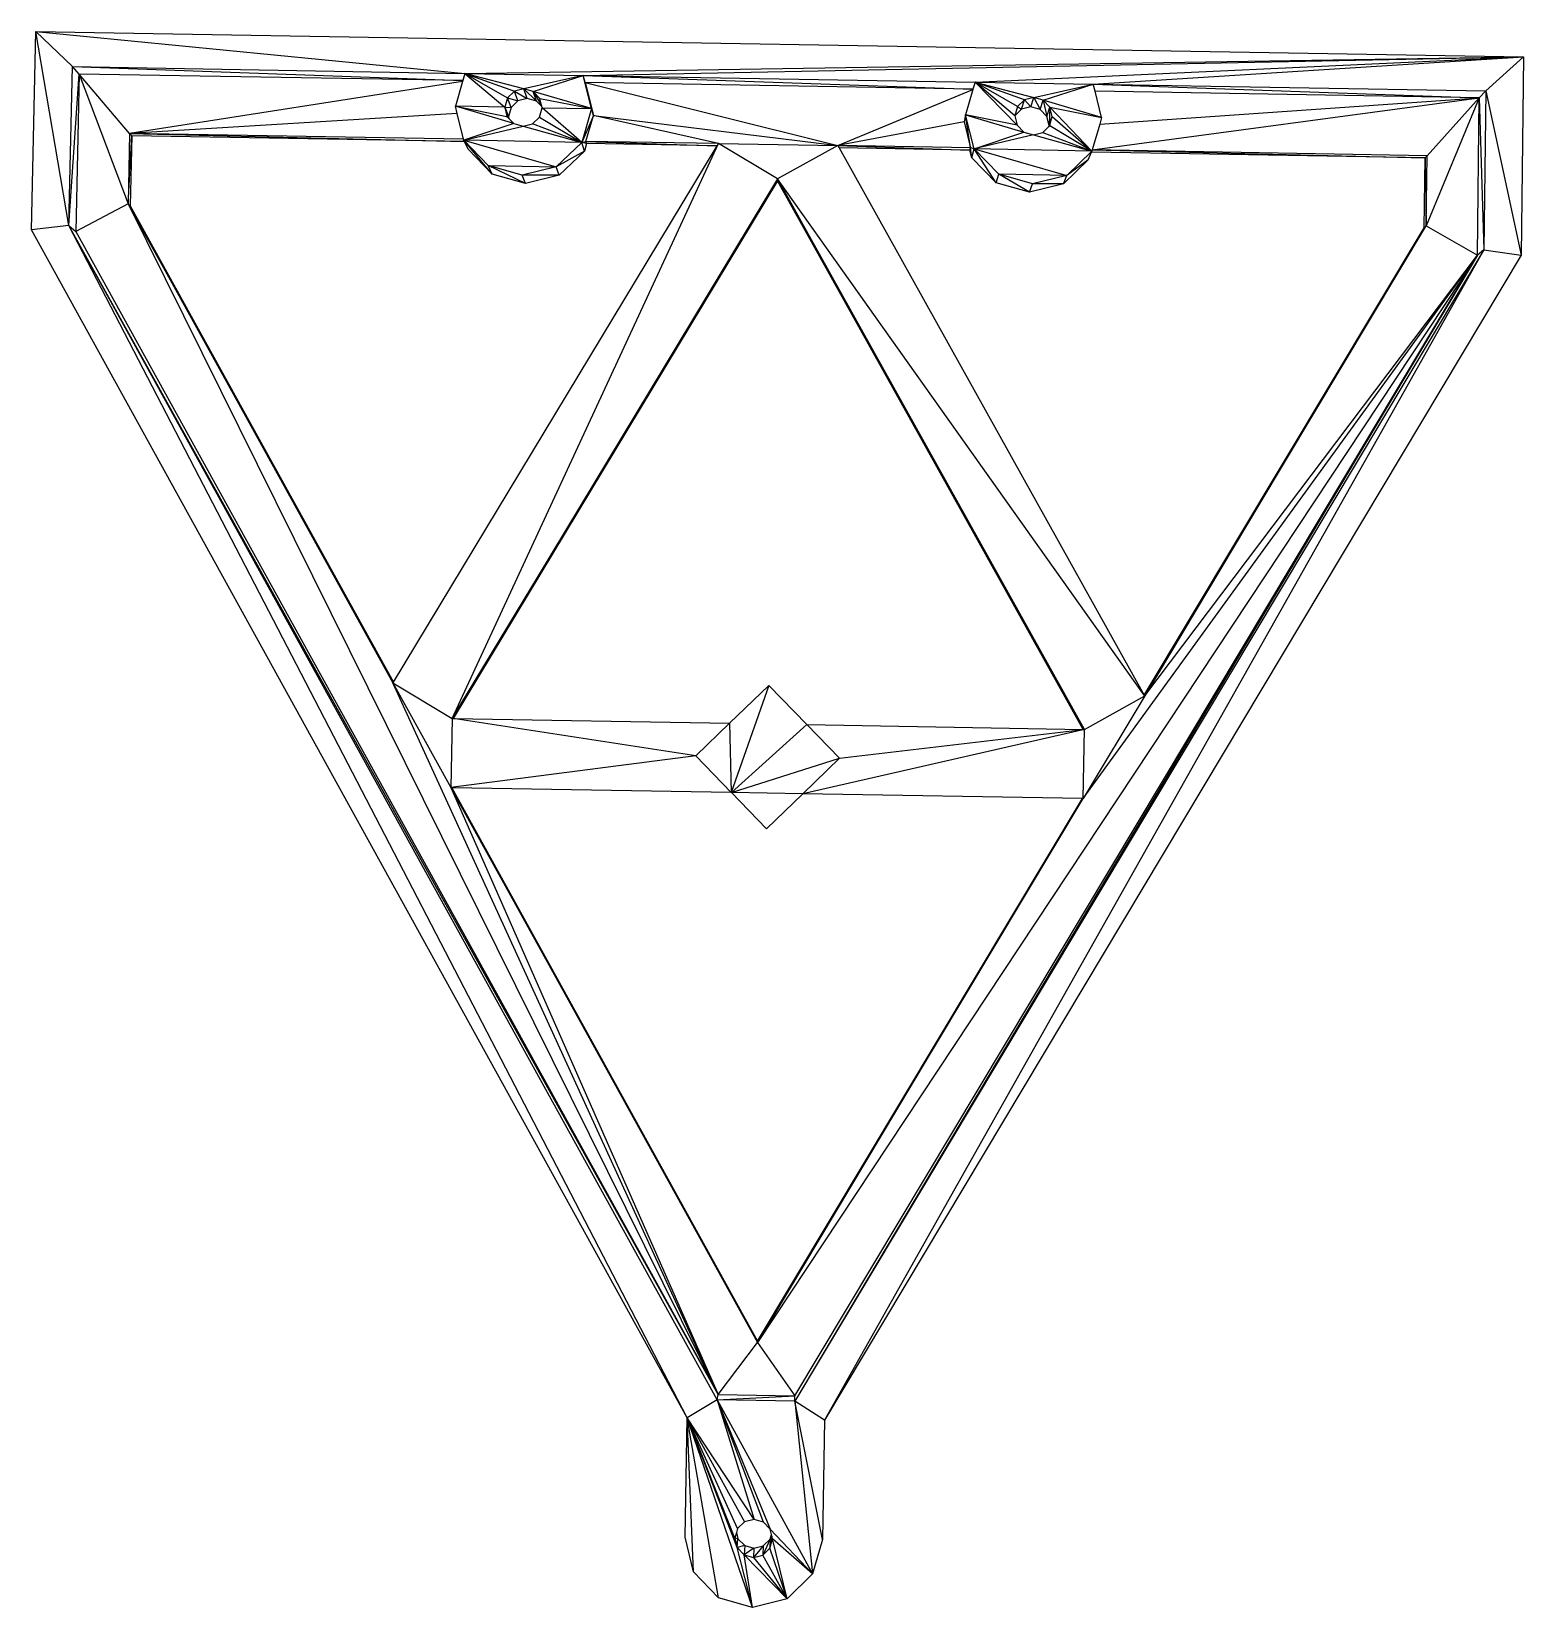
# Model space of a CAD drawing. Extents: x -8112 to 7684, y -8605 to 8087.
import ezdxf

# ---------------------------------------------------------------- set-up
doc = ezdxf.new("R2010")
doc.units = 0
doc.header["$MEASUREMENT"] = 0
doc.layers.get('0').update_dxf_attribs({"linetype": 'CONTINUOUS'})

msp = doc.modelspace()

# ---------------------------------------------------------------- linework, layer by layer
at = {"color": 178}
for p, q in [((-8112, 5986), (-8065, 8087)), ((-8065, 8087), (7684, 7819)), ((-8065, 8087), (-3523, 7644)), ((-7716, 6032), (-8065, 8087)), ((-7679, 7715), (-8065, 8087)), ((-7716, 6032), (-7679, 7715)), ((-7679, 7715), (-3523, 7644)), ((-7606, 7637), (-7679, 7715)), ((-7679, 7715), (-3545, 7568)), ((-3523, 7644), (7684, 7819)), ((-2272, 7623), (7684, 7819)), ((1878, 7552), (7684, 7819)), ((3129, 7531), (7684, 7819)), ((7684, 7819), (7286, 7460)), ((7684, 7819), (7659, 5717)), ((-7716, 6032), (-7606, 7637)), ((-7606, 7637), (-7643, 5970)), ((-7606, 7637), (-7090, 6262)), ((-7074, 7006), (-7606, 7637)), ((-3545, 7568), (-7606, 7637)), ((-3548, 7558), (-7074, 7006)), ((-3548, 7558), (-3624, 7295)), ((-3545, 7568), (-3548, 7558)), ((-3523, 7644), (-3545, 7568)), ((-2900, 7480), (-3523, 7644)), ((-3523, 7644), (-3000, 7455)), ((-3523, 7644), (-2272, 7623)), ((-3523, 7644), (-3074, 7384)), ((-3523, 7644), (-3102, 7286)), ((-2272, 7623), (-2900, 7480)), ((-2802, 7452), (-2272, 7623)), ((-2272, 7623), (1878, 7552)), ((-2184, 7270), (-2272, 7623)), ((-2250, 7546), (-2272, 7623)), ((-2272, 7623), (1856, 7476)), ((-2250, 7546), (425, 6879)), ((1856, 7476), (-2250, 7546)), ((-2250, 7546), (-2163, 7196)), ((1878, 7552), (1856, 7476)), ((1878, 7552), (3129, 7531)), ((2325, 7095), (1878, 7552)), ((1878, 7552), (2501, 7388)), ((2299, 7194), (1878, 7552)), ((2328, 7292), (1878, 7552)), ((2402, 7363), (1878, 7552)), ((2501, 7388), (3129, 7531)), ((2600, 7360), (3129, 7531)), ((3129, 7531), (7286, 7460)), ((3129, 7531), (7217, 7384)), ((3149, 7454), (3129, 7531)), ((-3074, 7384), (-3102, 7286)), ((-3000, 7455), (-3074, 7384)), ((-3035, 7284), (-3074, 7384)), ((-3074, 7384), (-2962, 7354)), ((-2962, 7354), (-3035, 7284)), ((-2900, 7480), (-3000, 7455)), ((-2962, 7354), (-3000, 7455)), ((-3000, 7455), (-2864, 7379)), ((-2864, 7379), (-2962, 7354)), ((-2864, 7379), (-2900, 7480)), ((-2802, 7452), (-2900, 7480)), ((-2900, 7480), (-2767, 7351)), ((-2767, 7351), (-2864, 7379)), ((-2767, 7351), (-2802, 7452)), ((-2731, 7378), (-2802, 7452)), ((-2802, 7452), (-2713, 7305)), ((-2184, 7270), (-2802, 7452)), ((-2709, 7292), (-2767, 7351)), ((-2731, 7378), (-2184, 7270)), ((-2713, 7305), (-2731, 7378)), ((425, 6879), (1855, 7474)), ((1855, 7474), (1778, 7203)), ((1856, 7476), (1855, 7474)), ((2402, 7363), (2328, 7292)), ((2371, 7264), (2402, 7363)), ((2501, 7388), (2402, 7363)), ((2402, 7363), (2469, 7288)), ((2469, 7288), (2501, 7388)), ((2600, 7360), (2501, 7388)), ((2501, 7388), (2567, 7260)), ((2567, 7260), (2600, 7360)), ((2671, 7286), (2600, 7360)), ((2600, 7360), (2637, 7188)), ((3218, 7178), (2600, 7360)), ((3119, 6833), (7217, 7384)), ((7217, 7384), (3149, 7454)), ((3218, 7178), (3149, 7454)), ((3198, 7106), (7217, 7384)), ((7217, 7384), (6653, 6028)), ((6663, 6772), (7217, 7384)), ((7196, 5717), (7217, 7384)), ((7286, 7460), (7217, 7384)), ((7217, 7384), (7265, 5776)), ((7286, 7460), (7265, 5776)), ((7286, 7460), (7659, 5717)), ((-3606, 7220), (-7074, 7006)), ((-3007, 7114), (-3624, 7295)), ((-3102, 7286), (-3624, 7295)), ((-3624, 7295), (-3078, 7187)), ((-3606, 7220), (-3624, 7295)), ((-3538, 6946), (-3606, 7220)), ((-3102, 7286), (-3035, 7284)), ((-3102, 7286), (-3063, 7188)), ((-3102, 7286), (-3078, 7187)), ((-3067, 7175), (-3102, 7286)), ((-3078, 7187), (-3067, 7175)), ((-3035, 7284), (-3063, 7188)), ((-3063, 7188), (-3058, 7167)), ((-2808, 7110), (-2735, 7181)), ((-2735, 7181), (-2706, 7279)), ((-2735, 7181), (-2287, 6913)), ((-2709, 7292), (-2713, 7305)), ((-2706, 7279), (-2709, 7292)), ((-2287, 6913), (-2706, 7279)), ((-2706, 7279), (-2184, 7270)), ((-2184, 7270), (-2287, 6913)), ((-2163, 7196), (-2287, 6913)), ((-2242, 6924), (-2163, 7196)), ((-2163, 7196), (-2184, 7270)), ((-837, 6900), (-2163, 7196)), ((-2163, 7196), (425, 6879)), ((1778, 7203), (1761, 7130)), ((1830, 6855), (1778, 7203)), ((1868, 6843), (1778, 7203)), ((2325, 7095), (1778, 7203)), ((1778, 7203), (2396, 7021)), ((2328, 7292), (2299, 7194)), ((2371, 7264), (2299, 7194)), ((2299, 7194), (2325, 7095)), ((2328, 7292), (2371, 7264)), ((2469, 7288), (2371, 7264)), ((2567, 7260), (2469, 7288)), ((2637, 7188), (2567, 7260)), ((2637, 7188), (2671, 7286)), ((2662, 7090), (2637, 7188)), ((2671, 7286), (2662, 7090)), ((2662, 7090), (2696, 7187)), ((2668, 7089), (2696, 7187)), ((2696, 7187), (2671, 7286)), ((2671, 7286), (3218, 7178)), ((3116, 6821), (2671, 7286)), ((2696, 7187), (3116, 6821)), ((3218, 7178), (3198, 7106)), ((-3007, 7114), (-3535, 6935)), ((-3535, 6935), (-2908, 7085)), ((-3067, 7175), (-3058, 7167)), ((-3058, 7167), (-3007, 7114)), ((-3007, 7114), (-2908, 7085)), ((-2908, 7085), (-2808, 7110)), ((-2908, 7085), (-2287, 6913)), ((-2287, 6913), (-2808, 7110)), ((1761, 7130), (425, 6879)), ((1761, 7130), (1830, 6855)), ((1868, 6843), (2396, 7021)), ((2325, 7095), (2396, 7021)), ((2396, 7021), (2495, 6993)), ((2495, 6993), (2594, 7018)), ((2594, 7018), (2659, 7081)), ((2594, 7018), (3116, 6821)), ((2659, 7081), (2662, 7090)), ((2659, 7081), (2668, 7089)), ((2662, 7090), (2668, 7089)), ((3116, 6821), (2668, 7089)), ((3198, 7106), (3119, 6833)), ((-7074, 7006), (-7090, 6262)), ((-7090, 6262), (-7051, 6983)), ((-7051, 6983), (-7074, 7006)), ((-3538, 6946), (-7074, 7006)), ((-7074, 7006), (-3529, 6923)), ((-7051, 6983), (-7068, 6241)), ((-3529, 6923), (-7051, 6983)), ((-4281, 1196), (-851, 6877)), ((-3660, 811), (-837, 6900)), ((-3535, 6935), (-3538, 6946)), ((-3235, 6577), (-3535, 6935)), ((-3276, 6668), (-3535, 6935)), ((-2287, 6913), (-3535, 6935)), ((-3535, 6935), (-2556, 6655)), ((-3529, 6923), (-3535, 6935)), ((-3490, 6841), (-3529, 6923)), ((-2287, 6913), (-2556, 6655)), ((-2287, 6913), (-2242, 6924)), ((-2258, 6820), (-2287, 6913)), ((-2235, 6901), (-2287, 6913)), ((-2235, 6901), (-2258, 6820)), ((-2235, 6901), (-2242, 6924)), ((-837, 6900), (-2242, 6924)), ((-2242, 6924), (-851, 6877)), ((-851, 6877), (-2235, 6901)), ((-851, 6877), (-837, 6900)), ((-837, 6900), (425, 6879)), ((-212, 6527), (-837, 6900)), ((425, 6879), (-212, 6527)), ((1830, 6855), (425, 6879)), ((425, 6879), (1824, 6831)), ((425, 6879), (438, 6855)), ((1824, 6831), (438, 6855)), ((438, 6855), (3670, 1058)), ((1824, 6831), (1830, 6855)), ((1845, 6750), (1830, 6855)), ((1868, 6843), (1830, 6855)), ((2495, 6993), (1868, 6843)), ((2495, 6993), (3116, 6821)), ((-3235, 6577), (-3490, 6841)), ((-2258, 6820), (-2556, 6655)), ((-2258, 6820), (-2524, 6565)), ((1845, 6750), (1824, 6831)), ((1845, 6750), (1868, 6843)), ((2101, 6486), (1845, 6750)), ((2101, 6486), (1868, 6843)), ((2128, 6576), (1868, 6843)), ((3116, 6821), (1868, 6843)), ((1868, 6843), (2849, 6563)), ((3077, 6729), (2813, 6474)), ((3116, 6821), (2849, 6563)), ((3077, 6729), (2849, 6563)), ((3077, 6729), (3111, 6809)), ((3111, 6809), (3116, 6821)), ((6642, 6749), (3111, 6809)), ((3119, 6833), (3116, 6821)), ((6663, 6772), (3119, 6833)), ((3119, 6833), (6642, 6749)), ((6632, 6007), (6642, 6749)), ((6642, 6749), (6663, 6772)), ((6642, 6749), (6653, 6028)), ((6653, 6028), (6663, 6772)), ((-212, 6527), (-3660, 811)), ((-3235, 6577), (-3276, 6668)), ((-2881, 6476), (-3276, 6668)), ((-2918, 6565), (-3276, 6668)), ((-3276, 6668), (-2556, 6655)), ((-2881, 6476), (-3235, 6577)), ((-2556, 6655), (-2918, 6565)), ((-2881, 6476), (-2918, 6565)), ((-2524, 6565), (-2918, 6565)), ((-2524, 6565), (-2881, 6476)), ((-2524, 6565), (-2556, 6655)), ((-212, 6504), (-212, 6527)), ((3035, 696), (-212, 6527)), ((-212, 6527), (3024, 696)), ((3670, 1058), (-212, 6527)), ((2101, 6486), (2128, 6576)), ((2455, 6385), (2128, 6576)), ((2487, 6473), (2128, 6576)), ((2849, 6563), (2128, 6576)), ((2849, 6563), (2487, 6473)), ((2813, 6474), (2849, 6563)), ((-3660, 811), (-212, 6504)), ((-212, 6504), (-3646, 811)), ((3024, 696), (-212, 6504)), ((2455, 6385), (2101, 6486)), ((2813, 6474), (2455, 6385)), ((2455, 6385), (2487, 6473)), ((2813, 6474), (2487, 6473)), ((-7090, 6262), (-7643, 5970)), ((-7090, 6262), (-7068, 6241)), ((-7090, 6262), (-4286, 1187)), ((-4281, 1196), (-7090, 6262)), ((-7090, 6262), (-843, -6350)), ((-7068, 6241), (-4281, 1196)), ((-7716, 6032), (-8112, 5986)), ((-1170, -6596), (-7716, 6032)), ((-851, -6406), (-7716, 6032)), ((-7716, 6032), (-7643, 5970)), ((-843, -6350), (-7716, 6032)), ((3674, 1051), (6653, 6028)), ((6632, 6007), (6653, 6028)), ((6653, 6028), (7196, 5717)), ((-1170, -6596), (-8112, 5986)), ((-7643, 5970), (-843, -6350)), ((3670, 1058), (6632, 6007)), ((6632, 6007), (3674, 1051)), ((7196, 5717), (-426, -5800)), ((7265, 5776), (-29, -6420)), ((-29, -6364), (7196, 5717)), ((7196, 5717), (-29, -6420)), ((7265, 5776), (283, -6621)), ((7659, 5717), (283, -6621)), ((3024, -35), (7196, 5717)), ((3674, 1051), (7196, 5717)), ((7265, 5776), (7196, 5717)), ((7265, 5776), (7659, 5717)), ((-4286, 1187), (-4281, 1196)), ((-4286, 1187), (-3660, 811)), ((-843, -6350), (-4286, 1187)), ((-4286, 1187), (-3674, 80)), ((-722, 761), (-305, 1162)), ((-305, 1162), (-705, 27)), ((-305, 1162), (97, 747)), ((3674, 1051), (3024, -35)), ((3035, 696), (3674, 1051)), ((3670, 1058), (3674, 1051)), ((-3660, 811), (-3674, 80)), ((-3660, 811), (-3646, 811)), ((-3646, 811), (-722, 761)), ((-1079, 416), (-3646, 811)), ((-1079, 416), (-722, 761)), ((-722, 761), (-705, 27)), ((97, 747), (-702, 27)), ((3035, 696), (54, 14)), ((97, 747), (442, 390)), ((97, 747), (3024, 696)), ((442, 390), (3024, 696)), ((3024, -35), (3035, 696)), ((3024, 696), (3035, 696)), ((-1079, 416), (-3674, 80)), ((-705, 27), (-1079, 416)), ((-702, 27), (442, 390)), ((442, 390), (54, 14)), ((-3674, 80), (-3663, 78)), ((-3674, 80), (-426, -5800)), ((-425, -5783), (-3674, 80)), ((-3674, 80), (-843, -6350)), ((-3663, 78), (-425, -5783)), ((-705, 27), (-3663, 78)), ((-702, 27), (-705, 27)), ((-331, -357), (-702, 27)), ((54, 14), (-702, 27)), ((54, 14), (-331, -357)), ((3015, -37), (54, 14)), ((-426, -5800), (3024, -35)), ((3015, -37), (-426, -5800)), ((-425, -5783), (3015, -37)), ((3015, -37), (3024, -35)), ((-843, -6350), (-426, -5800)), ((-425, -5783), (-426, -5800)), ((-426, -5800), (-29, -6364)), ((-851, -6406), (-1170, -6596)), ((-851, -6406), (-843, -6350)), ((-851, -6406), (-29, -6364)), ((-29, -6420), (-851, -6406)), ((-851, -6406), (158, -8250)), ((-851, -6406), (-290, -7776)), ((-362, -7701), (-851, -6406)), ((-851, -6406), (-462, -7673)), ((-843, -6350), (-29, -6364)), ((-29, -6420), (-29, -6364)), ((-29, -6420), (158, -8250)), ((262, -7886), (-29, -6420)), ((283, -6621), (-29, -6420)), ((-1193, -7861), (-1170, -6596)), ((-1102, -8228), (-1170, -6596)), ((-840, -8501), (-1170, -6596)), ((-478, -8605), (-1170, -6596)), ((-462, -7673), (-1170, -6596)), ((-1170, -6596), (-562, -7698)), ((-640, -7971), (-1170, -6596)), ((-665, -7870), (-1170, -6596)), ((-637, -7770), (-1170, -6596)), ((283, -6621), (262, -7886)), ((-462, -7673), (-562, -7698)), ((-362, -7701), (-462, -7673)), ((-648, -7811), (-665, -7870)), ((-637, -7770), (-648, -7811)), ((-648, -7811), (-632, -7876)), ((-562, -7698), (-637, -7770)), ((-290, -7776), (-362, -7701)), ((-290, -7776), (158, -8250)), ((-276, -7833), (-290, -7776)), ((-290, -7882), (-276, -7833)), ((-272, -7848), (-276, -7833)), ((-1102, -8228), (-1193, -7861)), ((-665, -7870), (-640, -7971)), ((-632, -7876), (-665, -7870)), ((-640, -7971), (-632, -7876)), ((-561, -7950), (-640, -7971)), ((-640, -7971), (-568, -8046)), ((-478, -8605), (-640, -7971)), ((-632, -7876), (-561, -7950)), ((-561, -7950), (-568, -8046)), ((-463, -7978), (-568, -8046)), ((-561, -7950), (-463, -7978)), ((-364, -7953), (-469, -8075)), ((-463, -7978), (-469, -8075)), ((-463, -7978), (-364, -7953)), ((-290, -7882), (-368, -8049)), ((-364, -7953), (-368, -8049)), ((-368, -8049), (-294, -7977)), ((-364, -7953), (-290, -7882)), ((-272, -7848), (-294, -7977)), ((-294, -7977), (-265, -7877)), ((-290, -7882), (-294, -7977)), ((-112, -8513), (-294, -7977)), ((-265, -7877), (-272, -7848)), ((-112, -8513), (-265, -7877)), ((158, -8250), (-265, -7877)), ((262, -7886), (158, -8250)), ((-568, -8046), (-469, -8075)), ((-478, -8605), (-568, -8046)), ((-112, -8513), (-568, -8046)), ((-469, -8075), (-368, -8049)), ((-469, -8075), (-112, -8513)), ((-112, -8513), (-368, -8049)), ((-840, -8501), (-1102, -8228)), ((158, -8250), (-112, -8513)), ((-478, -8605), (-840, -8501)), ((-112, -8513), (-478, -8605))]:
    msp.add_line(p, q, dxfattribs=at)

doc.saveas('drawing.dxf')
